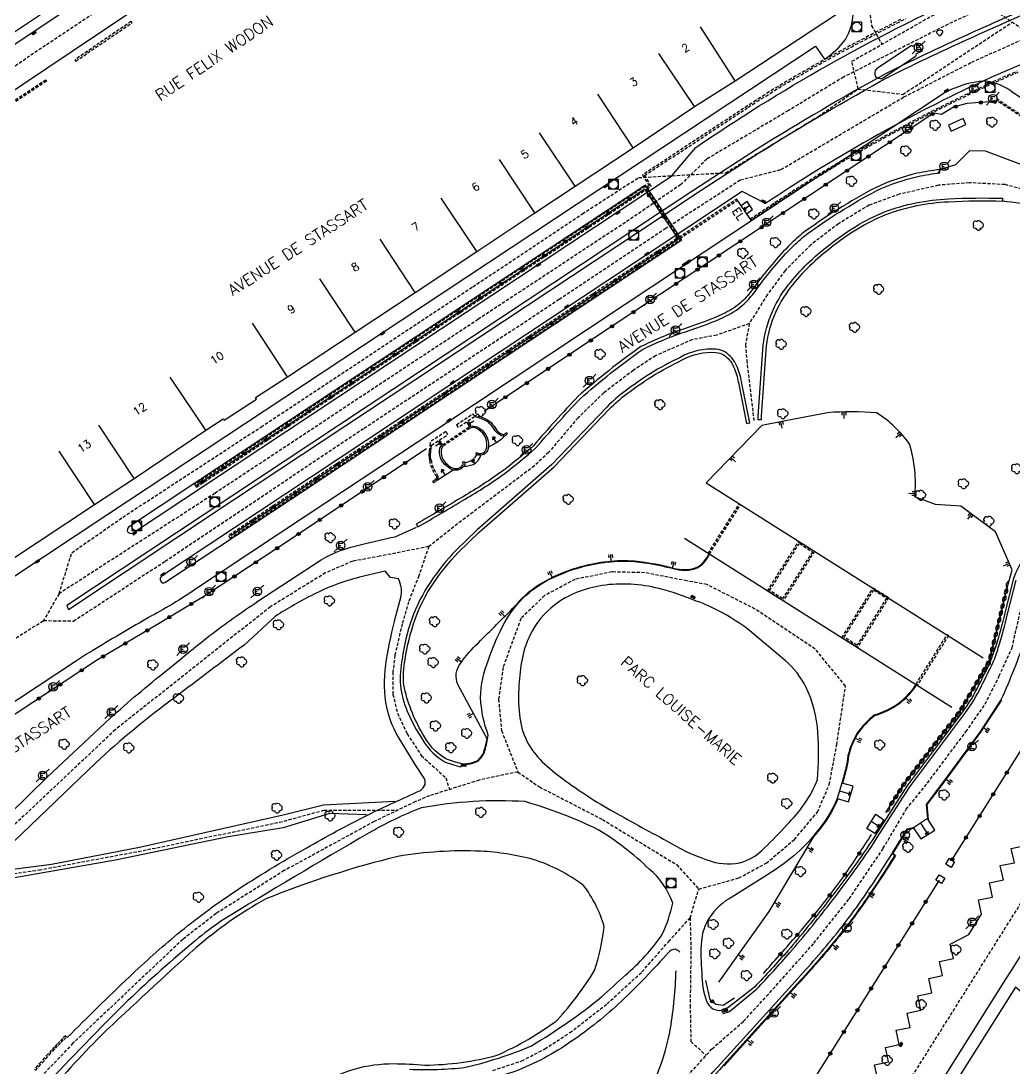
# Model space of a CAD drawing. Header units: millimetres. Extents: x 183999 to 185000, y 128000 to 129001.
# Drawn here: x 184541.3 to 184696.3, y 128517.2 to 128680.7 of the extents above; entities that cross this region are included whole.
import ezdxf
from ezdxf.enums import TextEntityAlignment as Align

# ---------------------------------------------------------------- set-up
doc = ezdxf.new("R2010")
doc.units = ezdxf.units.MM
doc.linetypes.add('DASHED', pattern=[0.75, 0.5, -0.25])
doc.layers.get('0').update_dxf_attribs({"linetype": 'CONTINUOUS'})
for name, color, linetype in [('W0001', 6, 'DASHED'), ('W0008', 7, 'CONTINUOUS'), ('W0100', 7, 'CONTINUOUS'), ('W0112', 1, 'DASHED'), ('W0120', 7, 'CONTINUOUS'), ('W0211', 2, 'CONTINUOUS'), ('W0300', 7, 'CONTINUOUS'), ('W0310', 3, 'CONTINUOUS'), ('W0322', 7, 'CONTINUOUS'), ('W0334', 7, 'CONTINUOUS'), ('W0400', 7, 'CONTINUOUS'), ('W0420', 7, 'CONTINUOUS'), ('W0471', 7, 'CONTINUOUS'), ('W0515', 5, 'CONTINUOUS'), ('W0984', 7, 'CONTINUOUS'), ('W0989', 7, 'CONTINUOUS'), ('W0991', 7, 'CONTINUOUS'), ('W1102', 7, 'CONTINUOUS')]:
    doc.layers.add(name, color=color, linetype=linetype)
doc.styles.get("Standard").update_dxf_attribs({"font": 'romans.shx', "width": 0.85})

# ---------------------------------------------------------------- blocks, each defined once
blk = doc.blocks.new('T471')
for p, q in [((-0.333334, 0.333334), (-0.333334, -0.333334)), ((-0.333334, 0.333334), (0.333334, 0.333334)), ((-0.333334, 0), (0, 0)), ((0.500001, 0.500001), (1.000002, 1.000002)), ((-0.500001, -0.500001), (-1.000002, -1.000002)), ((-0.333334, -0.333334), (0.333334, -0.333334))]:
    blk.add_line(p, q)
blk.add_ellipse((0, 0), major_axis=(0.471405, 0.471405), ratio=1, start_param=5.4977871438, end_param=11.780972451)
blk = doc.blocks.new('T420')
for p, q in [((0.75, 0.75), (-0.75, 0.75)), ((-0.75, 0.75), (-0.75, -0.75)), ((0.75, 0.75), (0.75, -0.75)), ((0.75, -0.75), (-0.75, -0.75))]:
    blk.add_line(p, q)
blk.add_ellipse((0, 0), major_axis=(-0.53, 0.53), ratio=1, start_param=3.926991, end_param=10.210176)
blk = doc.blocks.new('T400')
for p, q in [((-0.15, 0.3), (0.15, 0.3)), ((-0.15, -0.25), (-0.15, 0.3)), ((-0.15, 0.15), (0.15, 0.15)), ((-0.15, 0), (0.15, 0)), ((0.15, 0.3), (0.15, -0.25)), ((-0.15, -0.15), (0.15, -0.15)), ((-0.15, -0.25), (-0.15, -0.3)), ((-0.15, -0.3), (0.15, -0.3)), ((0.15, -0.3), (0.15, -0.25))]:
    blk.add_line(p, q)
blk = doc.blocks.new('T300')
for p, q in [((-0.8, 0.51), (-0.86, 0.34)), ((-0.86, 0.34), (-0.86, 0.17)), ((-0.86, 0.17), (-0.74, 0.06)), ((-0.69, 0.63), (-0.8, 0.51)), ((-0.8, -0.06), (-0.74, 0.06)), ((-0.74, 0.06), (-0.69, 0.11)), ((-0.57, 0.69), (-0.69, 0.63)), ((-0.46, 0.69), (-0.57, 0.69)), ((-0.29, 0.63), (-0.46, 0.69)), ((-0.29, 0.63), (-0.17, 0.74)), ((-0.23, 0.57), (-0.29, 0.63)), ((-0.17, 0.74), (-0.06, 0.8)), ((-0.06, 0.8), (0.06, 0.8)), ((0.06, 0.8), (0.23, 0.74)), ((0.23, 0.74), (0.34, 0.63)), ((0.34, 0.63), (0.4, 0.51)), ((0.46, 0.46), (0.34, 0.46)), ((0.4, 0.51), (0.4, 0.46)), ((0.57, 0.4), (0.46, 0.46)), ((0.57, 0.4), (0.69, 0.29)), ((0.69, 0.29), (0.74, 0.17)), ((0.74, 0.06), (0.69, -0.17)), ((0.74, 0.17), (0.74, 0.06)), ((-0.8, -0.17), (-0.8, -0.06)), ((-0.8, -0.23), (-0.8, -0.17)), ((-0.74, -0.34), (-0.8, -0.23)), ((-0.69, -0.4), (-0.74, -0.34)), ((-0.51, -0.46), (-0.69, -0.4)), ((-0.4, -0.46), (-0.51, -0.46)), ((-0.4, -0.46), (-0.34, -0.46)), ((-0.34, -0.46), (-0.34, -0.4)), ((-0.34, -0.51), (-0.34, -0.46)), ((-0.29, -0.63), (-0.34, -0.51)), ((-0.17, -0.74), (-0.29, -0.63)), ((-0.06, -0.8), (-0.17, -0.74)), ((0.06, -0.8), (-0.06, -0.8)), ((0.17, -0.74), (0.06, -0.8)), ((0.23, -0.69), (0.17, -0.74)), ((0.29, -0.46), (0.23, -0.46)), ((0.29, -0.63), (0.23, -0.69)), ((0.46, -0.4), (0.29, -0.46)), ((0.34, -0.51), (0.29, -0.63)), ((0.34, -0.51), (0.34, -0.46)), ((0.57, -0.34), (0.46, -0.4)), ((0.63, -0.29), (0.57, -0.34)), ((0.69, -0.17), (0.63, -0.29))]:
    blk.add_line(p, q)
blk = doc.blocks.new('t322o')
at = {"color": 0, "linetype": 'Continuous'}
for radius in [0.25, 0.15]:
    blk.add_circle((0, 0), radius, dxfattribs=at)
blk = doc.blocks.new('t112o')
at = {"color": 0, "linetype": 'Continuous'}
for p, q in [((-0.5, 0.5), (0.5, 0.5)), ((-0.5, -0.5), (-0.5, 0.5)), ((0.5, 0.5), (0.5, -0.5)), ((0.5, -0.5), (-0.5, -0.5))]:
    blk.add_line(p, q, dxfattribs=at)
blk = doc.blocks.new('t310o')
at = {"color": 0, "linetype": 'Continuous'}
for centre, start, end in [((-0.5, 0.38), 216.8699, 323.1304), ((0.5, -0.37), 36.8699, 143.1303)]:
    blk.add_arc(centre, 0.625, start, end, dxfattribs=at)
blk = doc.blocks.new('t211o')
at = {"color": 0, "linetype": 'Continuous'}
for p, q in [((-0.29, 0.5), (-0.29, 0)), ((0, 1), (0, 0)), ((0.29, 0.5), (0.29, 0))]:
    blk.add_line(p, q, dxfattribs=at)

msp = doc.modelspace()

# ---------------------------------------------------------------- linework, layer by layer
at = {"layer": 'W0001'}
for points in [[(184741.38, 128652.42), (184710.66, 128670.56), (184686.1, 128687.22), (184657.2, 128705.44), (184626.3, 128725.66), (184608.3, 128735.88), (184586.52, 128749.65), (184579.07, 128755.43), (184569.84, 128765.09), (184561.62, 128783.19)], [(184618.14, 128730.29), (184614.62, 128724.09), (184612.11, 128721.5), (184584.42, 128703.03), (184545.18, 128676.88), (184500.23, 128646.4), (184469.8, 128626.26), (184461.82, 128621.32), (184450.13, 128614.1)], [(184671.99, 128670.07), (184671.04, 128674.4), (184683.59, 128681.54), (184696.53, 128689.83), (184703.96, 128694.27), (184713.04, 128697.26), (184721.63, 128702.38), (184736.59, 128705.27), (184749.53, 128707.01), (184764.5, 128708.65), (184774.34, 128709.42), (184774.36, 128709.42)], [(184774.58, 128703.07), (184770.83, 128702.79), (184758.17, 128701.41), (184745.86, 128699.49), (184733.55, 128696.95), (184721.85, 128693.72), (184709.34, 128689.59), (184696.95, 128685.12), (184686.71, 128680.52), (184669.72, 128671.92), (184661.12, 128666.7), (184648.39, 128659.14), (184644.33, 128655.15), (184635.67, 128649.24), (184612.69, 128634.11), (184571.63, 128606.96), (184547.28, 128591.28), (184544.87, 128587.09)], [(184668.87, 128698.08), (184671.73, 128689.86), (184673.52, 128684.58), (184674.09, 128679.96), (184675.73, 128677.06)], [(184443.28, 128519.17), (184473.26, 128538.55), (184478.22, 128538.42), (184513.5, 128560.55), (184513.23, 128567.29), (184544.87, 128587.09), (184549.55, 128587.02), (184563.85, 128596.37), (184594.88, 128617.13), (184625.35, 128637.27), (184641.86, 128648.27), (184653.62, 128655.9), (184659.95, 128657.49), (184679.14, 128668.83), (184689.73, 128674.26), (184699.84, 128678.8), (184710.92, 128682.85), (184720.34, 128686.08), (184729.56, 128688.9), (184744.42, 128692), (184754.73, 128693.44), (184764.85, 128692.48), (184774.92, 128693.52)], [(184547.28, 128591.28), (184549.27, 128597.68), (184557.25, 128603.24), (184578.85, 128617.34), (184611.87, 128639.2), (184628.99, 128650.61), (184637.73, 128656.25), (184651.35, 128657), (184665.79, 128665.8), (184671.99, 128670.07), (184679, 128669.24), (184696.03, 128680.49)], [(184701.93, 128653.34), (184694.93, 128655.14), (184689.33, 128655.44), (184684.52, 128655.04), (184678.42, 128653.64), (184673.72, 128651.94), (184668.92, 128649.04), (184664.61, 128645.74), (184660.61, 128641.74), (184657.81, 128637.94), (184655.01, 128633.44), (184654.41, 128630.14), (184654.61, 128627.74), (184655.74, 128618.19)], [(184655.01, 128633.44), (184649.9, 128631.64), (184646.1, 128630.94), (184640.4, 128628.44), (184636.9, 128626.14), (184632.29, 128622.64), (184628.29, 128618.74), (184623.69, 128613.34), (184621.49, 128611.24), (184610.08, 128602.64), (184604.98, 128598.64), (184597.37, 128597.14), (184593.07, 128596.34), (184588.87, 128594.54), (184580.27, 128589.24), (184556.05, 128570.04), (184540.24, 128555.14)], [(184604.98, 128598.64), (184603.44, 128594.09), (184601.84, 128590.03), (184600.83, 128586.56), (184599.7, 128581.67), (184599.4, 128579.07), (184599.4, 128575.55), (184600.09, 128572.64), (184601.62, 128569.43), (184603.84, 128565.99), (184607.66, 128562.54), (184608.23, 128560.72)], [(184618.89, 128563.45), (184622.25, 128561.13), (184632.08, 128556.04), (184643.66, 128548.99), (184647.13, 128545.17), (184653.38, 128546.91), (184657.66, 128549.22), (184662.06, 128552.92), (184665.65, 128557.2), (184667.5, 128561.48), (184668.66, 128567.73), (184670.04, 128576.87), (184665.3, 128582.65), (184655.93, 128588.89), (184648.4, 128592.71), (184645.28, 128593.29), (184638.68, 128594.56), (184633.59, 128594.68), (184627.8, 128593.52), (184623.06, 128590.98), (184619.35, 128587.39), (184616.58, 128579.76), (184615.88, 128574.78), (184616.34, 128569.92), (184618.89, 128563.45), (184612.87, 128562.18), (184605.12, 128559.75), (184602.92, 128558.82), (184596.44, 128555.7), (184582.43, 128548.06), (184571.79, 128541.35), (184566.58, 128537.31), (184549.45, 128521.11), (184543.55, 128514.87)], [(184639.8, 128509.84), (184649.2, 128520.24), (184654.11, 128524.54), (184657.71, 128528.44), (184665.11, 128536.74), (184670.62, 128543.64), (184675.92, 128551.54), (184679.52, 128557.64), (184682.82, 128561.74), (184688.83, 128569.74), (184691.83, 128574.04), (184694.03, 128578.44), (184696.03, 128582.84), (184698.03, 128591.74)], [(184529.94, 128546.04), (184535, 128546.82), (184544.17, 128548.16), (184561.1, 128551.33), (184581.67, 128555.6), (184588.63, 128557.49), (184600.16, 128557.49)], [(184615, 128516.86), (184619.51, 128518.36), (184623.1, 128520.22), (184627.03, 128522.76), (184632.82, 128527.27), (184638.26, 128532.24), (184642.43, 128536.99), (184645.78, 128540.69), (184647.13, 128545.17)], [(184645.78, 128540.69), (184645.9, 128535.48), (184645.78, 128527.04), (184645.9, 128521.37), (184648.28, 128519.22)]]:
    msp.add_lwpolyline(points, dxfattribs=at)
at = {"layer": 'W0001', "flags": 128}
msp.add_lwpolyline([(184596.25, 128381.98), (184607.93, 128400.55), (184630.2, 128436.08), (184642.77, 128456), (184692.13, 128534.58), (184701.67, 128549.74), (184724.89, 128586.7), (184748.45, 128623.81)], dxfattribs=at)
at = {"layer": 'W0008', "flags": 128}
for points in [[(184505.22, 128653.6), (184586.33, 128707.85), (184607.74, 128722.13), (184609.47, 128723.57, 0.2543), (184610.1, 128725.51, 0.1456), (184608.96, 128727.24), (184578.12, 128747.42, -0.0233)], [(184525.03, 128583.91), (184554.88, 128603.72), (184600.76, 128634.06), (184665.34, 128676.78), (184666.77, 128674.74, 0.0856), (184670.01, 128677.8, 0.1477), (184671.21, 128682.36, 0.1364), (184670.1, 128686.42, 0.0571), (184668.2, 128688.6), (184637.96, 128708.33), (184619.74, 128720.19, 0.0915), (184618.76, 128720.69, 0.0842), (184618.11, 128720.69, 0.0555), (184616.02, 128720.02, -0.0195), (184614.15, 128719.44), (184549.48, 128676.01), (184525.56, 128660)], [(184774.67, 128700.44, 0.014667), (184758.96, 128698.62, 0.0217), (184734.23, 128694.23, 0.0142), (184722.45, 128691.16, 0.0205), (184703.32, 128684.73, 0.0169), (184676.5, 128672.57, 0.0143), (184656.3, 128660.73), (184646.35, 128654.28), (184641.15, 128650.83), (184574.25, 128606.5), (184548.48, 128589.42), (184548.77, 128588.83), (184574.53, 128605.92), (184641.43, 128650.24), (184646.64, 128653.69), (184656.59, 128660.14, -0.0143), (184676.79, 128671.98, -0.0169), (184703.61, 128684.14, -0.0205), (184722.74, 128690.57, -0.0142), (184734.52, 128693.64, -0.0217), (184759.25, 128698.03, -0.014418), (184774.69, 128699.83)], [(184698.16, 128674.22, 0.022), (184680.93, 128666.09, 0.0209), (184662.63, 128655.51, 0.003), (184657.54, 128652.21), (184653.91, 128654.09), (184578.35, 128604.02), (184563.26, 128594, 0.3788), (184563.16, 128593.23, 0.3775), (184563.82, 128593.02), (184583.39, 128606), (184616.78, 128628.15), (184644.51, 128646.55), (184638.81, 128655.04), (184593.84, 128625.34), (184568.31, 128608.41), (184558.14, 128601.68, 0.333), (184557.99, 128600.94, 0.2493), (184558.77, 128600.73), (184642.88, 128656.44), (184646.65, 128660.96, -0.0052), (184655.26, 128666.6, -0.0227), (184676.79, 128678.9, -0.0192), (184694.11, 128687.04, -0.0224), (184713.84, 128694.28, -0.0206)], [(184736.15, 128643.29), (184696.2, 128669.5, 0.1191), (184692.02, 128671.31, 0.1013), (184687.53, 128670.35, 0.0654), (184685.61, 128669.53), (184635.63, 128636.41), (184606.24, 128616.91), (184585.72, 128603.32), (184568.76, 128592.08, -0.0133), (184564.42, 128589.34, -0.0084), (184560.81, 128587.31, 0.0041), (184552.55, 128582.42, 0.0095), (184550.01, 128580.83), (184516.83, 128558.91)], [(184684.7, 128657.5), (184687.26, 128658.3), (184689.42, 128660.46), (184691.83, 128660.4), (184697.51, 128658.31), (184703.43, 128654.69, 0.1022), (184706.69, 128653.77, 0.1078), (184710.04, 128653.75, 0.092355), (184712.44, 128655.27)], [(184715.92, 128634.37, 0.069451), (184712.87, 128643.01, 0.0732), (184709.6, 128647.09, 0.074), (184705.32, 128650.07, 0.0645), (184700.1, 128651.75, 0.020792), (184694.54, 128652.55)], [(184751.72, 128621.36), (184727.81, 128583.31), (184695.88, 128532.45), (184694.99, 128531.11), (184646.75, 128454.29), (184634.17, 128434.3), (184622.83, 128416.25, 0.1939), (184622.68, 128415.15, 0.1985), (184623.34, 128414.14), (184624.98, 128413.12), (184631.57, 128410.65), (184670.54, 128420.43), (184703.7, 128428.73, 0.1138), (184704.68, 128429.17, 0.1445), (184705.22, 128430.07, 0.1323), (184705.26, 128431.13), (184700.67, 128449.5, 0.1301), (184700.17, 128450.42, 0.1475), (184699.21, 128450.96, 0.0797), (184698.18, 128450.96), (184698.19, 128450.76)], [(184726.03, 128612.84), (184723.13, 128614.4, 0.1544), (184721.24, 128614.83, 0.1193), (184719.53, 128613.95, -0.0157), (184715.24, 128608.42, -0.0325), (184712.34, 128605.35), (184704.57, 128598.26, 0.0576), (184701.76, 128595.22, 0.0739), (184699.44, 128589.72, -0.0181), (184698.15, 128584.47, -0.02666), (184694.29, 128574.73), (184690.99, 128569.69), (184685.19, 128561.76), (184682.6, 128558.39), (184682.83, 128556.17)], [(184505.84, 128549.06), (184515.23, 128547.31), (184520.45, 128546.4, 0.1211), (184526.65, 128547.16, 0.1054), (184532.22, 128550.07), (184536.49, 128553.92), (184545.44, 128562.62), (184555.24, 128571.83, -0.0171), (184564.04, 128579.27, -0.007), (184570.73, 128584.69, -0.018386), (184578.32, 128590.1), (184588.18, 128596.57, -0.0844), (184594.48, 128598.96, -0.0055), (184599.75, 128600.18), (184603.05, 128601.68)], [(184610.12, 128564.62, 0.112715), (184612.58, 128565.12, 0.177), (184613.74, 128566.78, 0.0393), (184614.27, 128569.2, -0.0721), (184613.05, 128575.05, -0.0849), (184614.29, 128580.94, -0.0383), (184616.48, 128586.14, -0.0762), (184619.68, 128590.57, -0.0751), (184623.85, 128593.53, -0.0519), (184628.75, 128595.42, -0.0874), (184637.08, 128596.32, -0.0402), (184643.56, 128595.09, 0.0562), (184645.5, 128594.97, 0.1516), (184647.6, 128595.78, 0.0903), (184648.79, 128597.44)], [(184548.57, 128521.99, -0.0073), (184558.26, 128531.48, -0.0166), (184565.78, 128538.17, -0.0249), (184574.65, 128544.76, -0.018), (184585.86, 128551.57, -0.0146), (184595.53, 128556.78, -0.0098), (184603.7, 128560.56, 0.1396), (184604.41, 128561.51, 0.2013), (184604.25, 128562.49), (184602.87, 128564.62), (184600.27, 128568.89, -0.0962), (184598.29, 128574.3, -0.077), (184598.4, 128581, -0.0225), (184599.84, 128587.81), (184600.63, 128590.67, 0.0623), (184600.71, 128592.12, 0.0676), (184600.26, 128593.62), (184599.02, 128593.81), (184598.17, 128594.81), (184594.18, 128593.84, 0.0555), (184587, 128591.17, 0.0214), (184581, 128587.75), (184576.15, 128583.27, 0.0006), (184565.37, 128575.08, 0.0283), (184553, 128564.88), (184537.67, 128550.2, 0.0814)], [(184660.86, 128555.21, 0.105031), (184665.67, 128562.26, 0.0326), (184665.72, 128569.61, 0.0975), (184663.9, 128576.66, 0.1001), (184660.61, 128580.84), (184654.76, 128585.74, 0.0785), (184646.73, 128590.14, 0.0364), (184640.91, 128592.1, 0.0448), (184636.51, 128592.76, 0.0528), (184632.05, 128592.56, 0.0567), (184628.13, 128591.5, 0.0701), (184624.61, 128589.51, 0.1122), (184620.8, 128584.87, 0.0655), (184619.55, 128581.08, 0.0351), (184619.07, 128577.02, 0.0417), (184619.13, 128572.45, 0.0894), (184620.29, 128568.26, 0.0806), (184622.71, 128565.05, 0.035), (184625.91, 128562.38, 0.0299), (184633.79, 128557.27, 0.0051), (184642.77, 128552.36, 0.061), (184649.08, 128549.51, 0.1428), (184654.08, 128549.43, 0.1053), (184657.41, 128551.59, 0.0181), (184660.86, 128555.21)], [(184681.05, 128577.16, -0.0693), (184678.41, 128574.19, -0.0754), (184674.51, 128572.32, 0.0703), (184671.81, 128569.48, 0.067), (184670.41, 128566.01, -0.0182), (184670.09, 128564.09, -0.009899), (184669.47, 128561.73)], [(184602, 128517.04, 0.0399), (184610.71, 128517.35, 0.045), (184621.02, 128520.72, 0.0364), (184631.97, 128528.33, 0.0063), (184635.68, 128531.76, 0.0648), (184641.44, 128538.08, 0.0544), (184643.06, 128542.99, 0.1374), (184639.4, 128548.29, 0.0533), (184631.43, 128554.44, 0.0419), (184620.03, 128558.82, 0.0622), (184603.83, 128557.84, 0.041), (184595.68, 128553.94, 0.0062), (184572.55, 128540.18, 0.0138), (184568.58, 128537.16, 0.0156), (184558.03, 128527.77, 0.009), (184544.87, 128514.24, 0.0828)], [(184668.73, 128559.29, -0.077486), (184665.42, 128553.96, -0.0551), (184661.94, 128550.35, -0.0355), (184657.84, 128547.41), (184651.86, 128543.67, 0.1343), (184648.39, 128540.03, 0.088), (184647.53, 128537.08, 0.0435), (184647.63, 128532.1, 0.0963), (184648.36, 128527.66, 0.1542), (184649.3, 128526.48, 0.122534), (184650.71, 128526.25)], [(184595.27, 128556.77), (184589.56, 128556.99), (184582.24, 128554.72), (184573.69, 128553.32), (184556.12, 128549.71), (184534.94, 128546, 0.1487), (184532.5, 128544.54, 0.1005), (184529.37, 128539.82, 0.079758), (184527.23, 128529.38, 0.0325), (184527.08, 128521.12, 0.039396), (184528.1, 128514.75, 0.154526), (184533.59, 128512.04)], [(184644.15, 128535.31, 0.1333), (184643.49, 128535.79, 0.2006), (184642.39, 128535.27, -0.0206), (184635.08, 128527.66, -0.0381), (184627.25, 128521.41, -0.0627), (184618.41, 128516.69, -0.0361), (184610.61, 128514.69)], [(184609.03, 128509.67), (184620.68, 128503.38), (184625.53, 128500.86), (184627.93, 128500.32), (184631.11, 128502.31), (184636.3, 128508.91, 0.0708), (184640.78, 128516.66, 0.0511), (184642.72, 128523.45, 0.0306), (184643.59, 128532.4)]]:
    msp.add_lwpolyline(points, format="xyb", dxfattribs=at)
for points in [[(184684.37, 128679.13, 0.1279), (184684.25, 128679, 0.2666), (184684.3, 128678.77), (184684.58, 128678.47, 0.2048), (184684.75, 128678.41, 0.2403), (184684.95, 128678.51), (184685.12, 128678.77, 0.0997), (184685.21, 128678.96, 0.2238), (184685.17, 128679.16, 0.1599), (184684.96, 128679.23, -0.0088), (184684.8, 128679.26)], [(184680.96, 128675.2, 0.1589), (184681.09, 128675.41, 0.0993), (184681.05, 128675.56), (184682.05, 128676.02), (184681.14, 128677.29), (184680.57, 128676.72, 0.1212), (184680.44, 128676.83, 0.2183), (184680.26, 128676.8), (184674.87, 128673.2, 0.3502), (184674.72, 128672.03, 0.2231), (184675.73, 128671.7)]]:
    msp.add_lwpolyline(points, format="xyb", close=True, dxfattribs=at)
for points in [[(184536.42, 128547.81), (184546.11, 128549.06), (184559.83, 128551.71), (184582.27, 128556.76), (184588.56, 128558.31), (184599.71, 128558.91)], [(184680.66, 128554.74), (184679.58, 128554.51), (184677.31, 128550.83)], [(184675.06, 128515.52), (184674.57, 128517.75), (184676.75, 128518.21), (184676.26, 128520.44), (184678.43, 128520.9), (184677.94, 128523.13), (184680.12, 128523.59), (184679.63, 128525.82), (184681.81, 128526.28), (184681.32, 128528.51), (184683.49, 128528.97), (184683.01, 128531.2), (184685.18, 128531.66), (184684.69, 128533.89), (184686.87, 128534.35), (184686.38, 128536.58), (184689.27, 128538.06), (184691.27, 128541.26), (184690.78, 128543.49), (184692.97, 128543.93), (184692.48, 128546.16), (184694.68, 128546.61), (184694.19, 128548.84), (184696.38, 128549.29), (184695.9, 128551.52), (184698.09, 128551.97)]]:
    msp.add_lwpolyline(points, dxfattribs=at)
at = {"layer": 'W0100', "flags": 128}
for points in [[(184539.08, 128678.17), (184551.43, 128686.42)], [(184535.19, 128593.56), (184552.81, 128605.19), (184558.99, 128609.28), (184570.21, 128616.81), (184572.88, 128618.6), (184573.05, 128618.35), (184578.1, 128621.66), (184577.93, 128621.91), (184582.96, 128625.15), (184593.48, 128632.11), (184602.89, 128638.3), (184612.47, 128644.7), (184621.56, 128650.73), (184627.83, 128654.92), (184636.91, 128660.91), (184646.48, 128667.32), (184652.79, 128671.37), (184668.6, 128681.75)], [(184655.13, 128649.78), (184653.04, 128652.91)], [(184654.58, 128650.61), (184655.53, 128651.24), (184654.7, 128652.5), (184653.74, 128651.86)], [(184752.82, 128620.52), (184744.76, 128607.63), (184739.26, 128598.67), (184758.68, 128582.14), (184746.61, 128567.99), (184732.69, 128552), (184709.82, 128525.47), (184704.24, 128530.28), (184701.15, 128526.02), (184696.54, 128529.87), (184665.41, 128480.44), (184662.02, 128474.99), (184658.67, 128469.92), (184655.11, 128464.25), (184648.21, 128453.47), (184652.42, 128450.78)], [(184611.35, 128617.36), (184610.93, 128618.08)], [(184607.11, 128614.53), (184606.66, 128615.27)]]:
    msp.add_lwpolyline(points, dxfattribs=at)
for points in [[(184686.5, 128663.51), (184688.81, 128664.55), (184688.4, 128665.46), (184686.09, 128664.43)], [(184674.63, 128553.85), (184673.36, 128554.64), (184674.74, 128556.86), (184676, 128555.99)], [(184682.83, 128556.18), (184680.66, 128554.74), (184680.82, 128554.5), (184681.79, 128553.04), (184683.95, 128554.36)]]:
    msp.add_lwpolyline(points, close=True, dxfattribs=at)
at = {"layer": 'W0100'}
for points in [[(184655.11, 128651.87), (184654.16, 128651.23), (184654.55, 128651.16), (184654.24, 128651.63), (184654.16, 128651.23)], [(184612, 128618.23), (184611.14, 128617.72), (184611.53, 128617.62), (184611.24, 128618.11), (184611.14, 128617.72)], [(184615.55, 128614.9), (184615.01, 128615.75), (184614.93, 128615.36), (184615.4, 128615.66), (184615.01, 128615.75)], [(184606.03, 128614.38), (184606.89, 128614.9), (184606.5, 128614.99), (184606.79, 128614.51), (184606.89, 128614.9)], [(184612.19, 128611.59), (184611.8, 128612.19), (184611.71, 128611.8), (184612.19, 128612.11), (184611.8, 128612.19)], [(184606.29, 128609.05), (184606.32, 128609.01), (184608.77, 128610.63)], [(184607.54, 128609.82), (184606.99, 128610.65), (184606.91, 128610.26), (184607.38, 128610.57), (184606.99, 128610.65)], [(184669.1, 128560.51), (184670.86, 128560), (184670.67, 128560.35), (184670.51, 128559.81), (184670.86, 128560)], [(184674.05, 128555.75), (184675.32, 128554.92), (184675.24, 128555.31), (184674.92, 128554.84), (184675.32, 128554.92)], [(184681.75, 128555.46), (184682.87, 128553.7), (184682.96, 128554.09), (184682.48, 128553.79), (184682.87, 128553.7)]]:
    msp.add_lwpolyline(points, dxfattribs=at)
at = {"layer": 'W0100', "flags": 128}
for points in [[(184614.3, 128614.22, 0.026839), (184615.55, 128614.9, 0.0287), (184616.77, 128615.82), (184616.71, 128615.89)], [(184613.12, 128612.92, -0.126377), (184612.11, 128611.53, -0.125777), (184610.44, 128611.15)], [(184610.57, 128611.78, 0.121856), (184611.92, 128612.27, 0.079392), (184612.49, 128613)]]:
    msp.add_lwpolyline(points, format="xyb", dxfattribs=at)
at = {"layer": 'W0100'}
msp.add_lwpolyline([(184671.23, 128561.22), (184669.47, 128561.73), (184668.73, 128559.29), (184670.49, 128558.78)], close=True, dxfattribs=at)
at = {"layer": 'W0112'}
for p, q in [((184648.57, 128597.57), (184653.45, 128605.3)), ((184648.78, 128597.44), (184653.66, 128605.17))]:
    msp.add_line(p, q, dxfattribs=at)
for points in [[(184549.89, 128674.43), (184558.67, 128680.41), (184558.53, 128680.61), (184549.75, 128674.63)], [(184712.24, 128655.41), (184712.54, 128655.85), (184693.66, 128668.23), (184693.37, 128667.8), (184693.16, 128667.94), (184693.59, 128668.58), (184712.9, 128655.92), (184712.44, 128655.27)], [(184638.82, 128654.33), (184643.81, 128646.82), (184643.64, 128646.7), (184573.71, 128600.35), (184573.94, 128599.95), (184620.31, 128630.66), (184644.27, 128646.58), (184638.76, 128654.87), (184594.86, 128625.83), (184568.45, 128608.31), (184568.72, 128607.94)], [(184617.25, 128616.29), (184617.19, 128616.2), (184617.13, 128616.12), (184617.06, 128616.05), (184616.99, 128615.99), (184616.91, 128615.94), (184616.76, 128615.89), (184616.59, 128615.89), (184616.41, 128615.93), (184616.23, 128615.99), (184616.06, 128616.08), (184615.9, 128616.18), (184615.75, 128616.3), (184615.62, 128616.43), (184615.49, 128616.56), (184615.37, 128616.69), (184615.18, 128616.99), (184614.98, 128617.28), (184614.77, 128617.56), (184614.54, 128617.81), (184614.29, 128618.04), (184613.92, 128618.28), (184613.51, 128618.48), (184613.07, 128618.64), (184612.61, 128618.77), (184612.14, 128618.89), (184609.63, 128617.22), (184609.32, 128617.67), (184611.83, 128619.34), (184611.93, 128619.2), (184612.67, 128619.01), (184613.14, 128618.88), (184613.61, 128618.71), (184614.04, 128618.5), (184614.45, 128618.23), (184614.72, 128617.99), (184614.96, 128617.71), (184615.18, 128617.43), (184615.39, 128617.13), (184615.57, 128616.84), (184615.68, 128616.73), (184615.79, 128616.6), (184615.92, 128616.49), (184616.04, 128616.38), (184616.18, 128616.29), (184616.33, 128616.22), (184616.47, 128616.17), (184616.61, 128616.14), (184616.72, 128616.14), (184616.81, 128616.17), (184616.84, 128616.19), (184616.88, 128616.23), (184616.94, 128616.28), (184616.99, 128616.35), (184617.05, 128616.43)], [(184610.49, 128611.92), (184610.53, 128611.85), (184610.57, 128611.78), (184610.6, 128611.71), (184610.62, 128611.64), (184610.63, 128611.57), (184610.63, 128611.49), (184610.6, 128611.41), (184610.57, 128611.33), (184610.52, 128611.26), (184610.47, 128611.18), (184610.27, 128610.96), (184610.03, 128610.79), (184609.78, 128610.66), (184609.51, 128610.59), (184609.23, 128610.56), (184608.91, 128610.59), (184608.59, 128610.69), (184608.29, 128610.84), (184608, 128611.02), (184607.73, 128611.24), (184607.44, 128611.52), (184607.18, 128611.82), (184606.97, 128612.15), (184606.81, 128612.51), (184606.7, 128612.91), (184606.65, 128613.28), (184606.66, 128613.65), (184606.73, 128613.99), (184606.87, 128614.29), (184607.1, 128614.52), (184611.34, 128617.35), (184611.55, 128617.45), (184611.79, 128617.48), (184612.03, 128617.46), (184612.28, 128617.4), (184612.53, 128617.31), (184612.94, 128617.09), (184613.3, 128616.82), (184613.6, 128616.5), (184613.85, 128616.14), (184614.05, 128615.75), (184614.17, 128615.44), (184614.26, 128615.12), (184614.31, 128614.8), (184614.32, 128614.46), (184614.29, 128614.13), (184614.25, 128613.95), (184614.2, 128613.77), (184614.14, 128613.6), (184614.05, 128613.44), (184613.95, 128613.31), (184613.77, 128613.16), (184613.57, 128613.04), (184613.35, 128612.96), (184613.11, 128612.92), (184612.87, 128612.9), (184612.8, 128612.9), (184612.74, 128612.9), (184612.68, 128612.91), (184612.62, 128612.93), (184612.56, 128612.95), (184612.5, 128612.99), (184612.45, 128613.04), (184612.4, 128613.09), (184612.36, 128613.15), (184612.32, 128613.21), (184612.52, 128613.35), (184612.56, 128613.3), (184612.6, 128613.25), (184612.63, 128613.21), (184612.66, 128613.19), (184612.68, 128613.17), (184612.7, 128613.17), (184612.73, 128613.16), (184612.77, 128613.15), (184612.81, 128613.15), (184612.86, 128613.15), (184613.08, 128613.16), (184613.28, 128613.2), (184613.47, 128613.27), (184613.63, 128613.36), (184613.76, 128613.48), (184613.84, 128613.58), (184613.91, 128613.71), (184613.97, 128613.85), (184614.01, 128614), (184614.04, 128614.16), (184614.07, 128614.47), (184614.06, 128614.77), (184614.01, 128615.07), (184613.93, 128615.37), (184613.83, 128615.65), (184613.64, 128616.01), (184613.41, 128616.34), (184613.13, 128616.63), (184612.8, 128616.88), (184612.43, 128617.08), (184612.21, 128617.16), (184611.99, 128617.21), (184611.79, 128617.23), (184611.62, 128617.2), (184611.46, 128617.13), (184607.26, 128614.33), (184607.08, 128614.15), (184606.97, 128613.91), (184606.91, 128613.62), (184606.9, 128613.29), (184606.95, 128612.96), (184607.05, 128612.6), (184607.19, 128612.27), (184607.39, 128611.97), (184607.62, 128611.69), (184607.89, 128611.43), (184608.14, 128611.23), (184608.41, 128611.05), (184608.68, 128610.92), (184608.96, 128610.84), (184609.23, 128610.81), (184609.46, 128610.83), (184609.69, 128610.9), (184609.9, 128611.01), (184610.1, 128611.15), (184610.27, 128611.34), (184610.31, 128611.39), (184610.35, 128611.45), (184610.37, 128611.5), (184610.38, 128611.54), (184610.38, 128611.57), (184610.38, 128611.59), (184610.37, 128611.62), (184610.35, 128611.67), (184610.31, 128611.73), (184610.27, 128611.8)], [(184665.2, 128597.92), (184660.3, 128590.16), (184657.83, 128591.69), (184662.74, 128599.45)], [(184664.86, 128597.84), (184660.22, 128590.51), (184658.18, 128591.77), (184662.82, 128599.11)], [(184676.77, 128590.68), (184671.9, 128582.9), (184669.47, 128584.42), (184674.34, 128592.19)], [(184676.43, 128590.6), (184671.82, 128583.24), (184669.81, 128584.5), (184674.42, 128591.85)], [(184686.1, 128584.78), (184681.25, 128577.03), (184681.04, 128577.16), (184685.89, 128584.91)]]:
    msp.add_lwpolyline(points, close=True, dxfattribs=at)
for points in [[(184678.63, 128680.92), (184677.92, 128680.56), (184677.22, 128680.2), (184676.51, 128679.84), (184675.79, 128679.47), (184675.07, 128679.1), (184674.35, 128678.72), (184673.63, 128678.35), (184672.92, 128677.97), (184672.2, 128677.6), (184671.48, 128677.22), (184670.77, 128676.84), (184670.05, 128676.46), (184669.34, 128676.07), (184668.63, 128675.69), (184667.92, 128675.3), (184667.21, 128674.91), (184666.5, 128674.52), (184665.79, 128674.12), (184665.09, 128673.73), (184664.39, 128673.33), (184663.68, 128672.92), (184662.98, 128672.52), (184662.28, 128672.11), (184661.59, 128671.7), (184660.89, 128671.29), (184660.2, 128670.87), (184659.5, 128670.45), (184658.81, 128670.03), (184658.13, 128669.61), (184657.44, 128669.18), (184656.76, 128668.74), (184656.07, 128668.31), (184655.39, 128667.87), (184654.72, 128667.43), (184638.32, 128656.64), (184639.38, 128655), (184638.89, 128654.67)], [(184639.03, 128654.46), (184639.72, 128654.92), (184638.67, 128656.57), (184654.85, 128667.22), (184655.53, 128667.66), (184656.21, 128668.1), (184656.89, 128668.53), (184657.57, 128668.96), (184658.26, 128669.39), (184658.94, 128669.82), (184659.63, 128670.24), (184660.32, 128670.66), (184661.02, 128671.07), (184661.71, 128671.49), (184662.41, 128671.9), (184663.11, 128672.3), (184663.81, 128672.71), (184664.51, 128673.11), (184665.21, 128673.51), (184665.92, 128673.9), (184666.62, 128674.3), (184667.33, 128674.69), (184668.04, 128675.08), (184668.75, 128675.47), (184669.46, 128675.85), (184670.17, 128676.24), (184670.89, 128676.62), (184671.6, 128677), (184672.32, 128677.38), (184673.03, 128677.75), (184673.75, 128678.13), (184674.47, 128678.5), (184675.18, 128678.87), (184675.9, 128679.24), (184676.62, 128679.61), (184677.33, 128679.97), (184678.04, 128680.33), (184678.74, 128680.69), (184679.45, 128681.05)], [(184537.31, 128666.29), (184545.2, 128671.51), (184545.34, 128671.3), (184537.45, 128666.08)], [(184696.93, 128672.66), (184696.18, 128672.34), (184695.44, 128672.01), (184694.69, 128671.67), (184693.95, 128671.34), (184693.2, 128671), (184692.46, 128670.66), (184691.72, 128670.32), (184690.98, 128669.97), (184690.24, 128669.62), (184689.5, 128669.27), (184688.77, 128668.92), (184688.03, 128668.56), (184687.3, 128668.21), (184686.56, 128667.85), (184685.82, 128667.48), (184685.08, 128667.11), (184684.34, 128666.75), (184683.61, 128666.37), (184682.87, 128666), (184682.13, 128665.62), (184681.4, 128665.25), (184680.67, 128664.87), (184679.93, 128664.48), (184679.2, 128664.1), (184678.47, 128663.71), (184677.75, 128663.32), (184677.02, 128662.93), (184676.29, 128662.54), (184675.57, 128662.14), (184674.85, 128661.74), (184674.13, 128661.34), (184673.41, 128660.93), (184672.69, 128660.52), (184671.98, 128660.11), (184671.26, 128659.7), (184670.58, 128659.3), (184669.9, 128658.9), (184669.22, 128658.49), (184668.55, 128658.09), (184667.87, 128657.68), (184667.2, 128657.27), (184666.53, 128656.85), (184665.86, 128656.44), (184665.19, 128656.02), (184664.52, 128655.6), (184663.85, 128655.18), (184663.18, 128654.76), (184662.52, 128654.33), (184661.85, 128653.9), (184661.19, 128653.47), (184660.53, 128653.04), (184659.87, 128652.61), (184659.21, 128652.18), (184658.55, 128651.74), (184655.27, 128649.58), (184655.13, 128649.78), (184658.41, 128651.95), (184659.07, 128652.39), (184659.73, 128652.82), (184660.39, 128653.25), (184661.06, 128653.68), (184661.72, 128654.11), (184662.38, 128654.54), (184663.05, 128654.97), (184663.72, 128655.39), (184664.38, 128655.81), (184665.05, 128656.23), (184665.72, 128656.65), (184666.4, 128657.07), (184667.07, 128657.48), (184667.74, 128657.89), (184668.42, 128658.3), (184669.1, 128658.71), (184669.77, 128659.11), (184670.45, 128659.51), (184671.14, 128659.91), (184671.85, 128660.33), (184672.57, 128660.74), (184673.29, 128661.15), (184674.01, 128661.55), (184674.73, 128661.96), (184675.45, 128662.36), (184676.17, 128662.75), (184676.9, 128663.15), (184677.63, 128663.54), (184678.36, 128663.93), (184679.09, 128664.32), (184679.82, 128664.71), (184680.55, 128665.09), (184681.28, 128665.47), (184682.02, 128665.85), (184682.76, 128666.22), (184683.49, 128666.6), (184684.23, 128666.97), (184684.97, 128667.34), (184685.71, 128667.71), (184686.45, 128668.07), (184687.19, 128668.43), (184687.92, 128668.79), (184688.66, 128669.14), (184689.4, 128669.5), (184690.14, 128669.85), (184690.87, 128670.2), (184691.62, 128670.54), (184692.36, 128670.89), (184693.1, 128671.23), (184693.84, 128671.57), (184694.59, 128671.9), (184695.34, 128672.24), (184696.08, 128672.56), (184696.83, 128672.89)], [(184644.02, 128646.95), (184653.04, 128652.91)], [(184644.16, 128646.75), (184653.18, 128652.7)], [(184543.61, 128516.83), (184544.13, 128517.45), (184544.66, 128518.06), (184545.2, 128518.67), (184545.74, 128519.27), (184546.29, 128519.87), (184546.72, 128520.32), (184547.15, 128520.77), (184547.58, 128521.22), (184548.02, 128521.66), (184548.46, 128522.11), (184548.28, 128522.28), (184547.84, 128521.84), (184547.41, 128521.39), (184546.97, 128520.94), (184546.54, 128520.49), (184546.11, 128520.04), (184545.56, 128519.44), (184545.01, 128518.84), (184544.48, 128518.23), (184543.94, 128517.61), (184543.42, 128516.99)]]:
    msp.add_lwpolyline(points, dxfattribs=at)
msp.add_lwpolyline([(184605.71, 128608.6), (184605.79, 128608.65), (184605.87, 128608.71), (184605.96, 128608.76), (184606.04, 128608.82), (184606.12, 128608.89), (184606.22, 128608.98), (184606.32, 128609.09), (184606.4, 128609.2), (184606.45, 128609.32), (184606.47, 128609.44), (184606.46, 128609.53), (184606.44, 128609.61), (184606.4, 128609.7), (184606.36, 128609.78), (184606.31, 128609.87, -0.123265), (184605.37, 128612.14), (184605.28, 128612.58), (184605.26, 128613.04), (184605.29, 128613.5), (184605.35, 128613.98), (184605.43, 128614.46), (184607.95, 128616.11), (184607.65, 128616.59), (184605.13, 128614.92), (184605.22, 128614.77), (184605.1, 128614.01), (184605.04, 128613.53), (184605.01, 128613.04), (184605.03, 128612.55), (184605.12, 128612.1, 0.122328), (184606.1, 128609.73), (184606.14, 128609.66), (184606.18, 128609.59), (184606.2, 128609.53), (184606.22, 128609.48), (184606.22, 128609.45), (184606.21, 128609.4), (184606.18, 128609.33), (184606.12, 128609.25), (184606.05, 128609.16), (184605.95, 128609.08), (184605.88, 128609.02), (184605.81, 128608.97), (184605.73, 128608.91), (184605.66, 128608.86), (184605.58, 128608.81)], format="xyb", close=True, dxfattribs=at)
at = {"layer": 'W0120', "flags": 128}
for points in [[(184648.26, 128608.58), (184691.51, 128581.25)], [(184686.62, 128573.51), (184644.9, 128599.88)]]:
    msp.add_lwpolyline(points, dxfattribs=at)
at = {"layer": 'W0211'}
msp.add_lwpolyline([(184695.24, 128592.22), (184696.06, 128595.03), (184693.42, 128600.92), (184688.04, 128604.95), (184684.1, 128605.22), (184680.86, 128606.42, 0.0922), (184680.06, 128614.58, 0.1023), (184674.89, 128619.5, 0.0398), (184667.23, 128619.54), (184660.38, 128618.21), (184656.96, 128617.55), (184648.26, 128608.58)], format="xyb", dxfattribs=at)
at = {"layer": 'W0211', "flags": 128}
for points in [[(184610.13, 128564.72, 0.112296), (184612.53, 128565.21, 0.176177), (184613.64, 128566.81, 0.029789), (184614.08, 128568.63), (184609.54, 128577.1, -0.2812), (184609.95, 128580.4, -0.0534), (184612.73, 128583.62, -0.001972), (184618.44, 128589.32, -0.024293), (184619.61, 128590.64, -0.075098), (184623.81, 128593.62, -0.05189), (184628.72, 128595.52, -0.087391), (184637.09, 128596.41, -0.040171), (184643.58, 128595.19, 0.05604), (184645.49, 128595.07, 0.151199), (184647.54, 128595.86, 0.090069), (184648.7, 128597.49, 0.090069)], [(184681.13, 128577.11, -0.069393), (184678.47, 128574.11, -0.075164), (184674.56, 128572.23, 0.069869), (184671.9, 128569.42, 0.066798), (184670.51, 128566, -0.018142), (184670.19, 128564.07, -0.009899), (184669.56, 128561.71, -0.009899)], [(184668.82, 128559.25, -0.077454), (184665.5, 128553.89, -0.008754), (184665, 128553.27), (184658.05, 128541.67), (184650.22, 128530.62)], [(184680.72, 128554.65), (184679.64, 128554.42), (184677.4, 128550.77), (184677.82, 128550.4, -0.0122), (184672.7, 128542.63, -0.0151), (184669.08, 128537.83, -0.015), (184662.64, 128530.36), (184651.07, 128517.59, 0.0096)]]:
    msp.add_lwpolyline(points, format="xyb", dxfattribs=at)
msp.add_lwpolyline([(184694.37, 128574.68), (184691.07, 128569.63), (184685.27, 128561.7), (184682.7, 128558.36), (184682.95, 128555.98)], dxfattribs=at)
at = {"layer": 'W0310', "flags": 128}
msp.add_lwpolyline([(184676.31, 128557.14), (184679.26, 128561.68), (184687.92, 128572.95), (184692.49, 128580.81), (184695.24, 128592.22)], dxfattribs=at)
at = {"layer": 'W0322', "flags": 128}
for points in [[(184693.23, 128668.1), (184688.97, 128667.82), (184686.87, 128667.22), (184685, 128666.07), (184683.79, 128666.29), (184629.29, 128630.17), (184613.63, 128619.72)], [(184574.11, 128600.39), (184619.75, 128630.63), (184643.96, 128646.67), (184638.69, 128654.46), (184595.65, 128625.94), (184568.72, 128608.16)], [(184604.64, 128613.91), (184581.41, 128598.43), (184570.12, 128590.99), (184562.53, 128586.42), (184553.11, 128580.84), (184525.57, 128562.69), (184508.64, 128551.75)], [(184686.62, 128549.7), (184725.07, 128610.73)], [(184657.96, 128504.08), (184684.68, 128546.58)], [(184652.71, 128528.12), (184650.92, 128527.01), (184649.77, 128527.17), (184648.91, 128527.89), (184648.25, 128530.88)]]:
    msp.add_lwpolyline(points, dxfattribs=at)
msp.add_lwpolyline([(184657.22, 128532.01, 0.0039), (184662.12, 128537.58, 0.024), (184669.85, 128547.3, 0.0108), (184674.11, 128553.7)], format="xyb", dxfattribs=at)
at = {"layer": 'W0334', "flags": 128}
for points in [[(184603.28, 128601.71, 0.003299), (184610.66, 128606.05, 0.023912), (184616.76, 128610, 0.018625), (184621.7, 128614.03, -0.015124), (184628.6, 128621.69, -0.027869), (184638.34, 128629.42, -0.034514), (184644.89, 128632.13), (184646.8, 128632.78, 0.033685), (184651.5, 128634.69, 0.068543), (184654.21, 128636.52, 0.038841), (184655.91, 128638.47, -0.034792), (184661.43, 128645.13, -0.019735), (184663.53, 128647.07, -0.036615), (184674.92, 128654.23, -0.051352), (184681.32, 128656.42, -0.01767), (184684.76, 128657.01), (184684.7, 128657.5, 0.0177), (184681.22, 128656.91, 0.0515), (184674.7, 128654.67, 0.0367), (184663.22, 128647.46, 0.0199), (184661.07, 128645.48, 0.0348), (184655.5, 128638.77, -0.0386), (184653.87, 128636.89, -0.0683), (184651.28, 128635.14, -0.0337), (184646.64, 128633.26), (184644.73, 128632.6, 0.0347), (184638.09, 128629.85, 0.028), (184628.26, 128622.05, 0.0151), (184621.34, 128614.39, -0.0185), (184616.47, 128610.41, -0.0239), (184610.41, 128606.48, -0.0033), (184603.03, 128602.14)], [(184694.54, 128652.51, 0.0206), (184686.13, 128652.43, 0.077), (184676.29, 128650.44, 0.072), (184667.85, 128645.36, 0.0648), (184661.47, 128639.14, 0.0666), (184658.82, 128634.55, 0.078), (184657.61, 128629.32), (184656.89, 128619), (184656.88, 128618.41), (184656.38, 128618.41), (184656.39, 128619.02), (184657.11, 128629.35, -0.078), (184658.35, 128634.73, -0.066639), (184661.07, 128639.45, -0.064746), (184667.54, 128645.75, -0.072004), (184676.11, 128650.9, -0.077073), (184686.1, 128652.93, -0.020596), (184694.55, 128653.01)], [(184610.15, 128564.75, -0.0621), (184607.62, 128565.55, -0.1234), (184604.65, 128568.43, -0.0132), (184604, 128569.46, -0.0772), (184601.07, 128577.02, -0.0592), (184601.3, 128581, -0.0483), (184602.81, 128587.16, -0.061), (184605.65, 128592.83, -0.037906), (184609.6, 128597.73), (184612.86, 128600.87), (184624.55, 128611.11), (184633.14, 128620.07, -0.0388), (184635.93, 128622.52, -0.0167), (184639.79, 128625.2, -0.024183), (184644.56, 128627.78, -0.1474), (184649.78, 128628.96, -0.0876), (184650.97, 128628.58, -0.1538), (184652.57, 128626.69, -0.0616), (184653.31, 128624.26), (184654.6, 128617.87), (184655.09, 128617.97), (184653.81, 128624.35, 0.061313), (184653.03, 128626.89, 0.15454), (184651.22, 128629.02, 0.089874), (184649.83, 128629.46, 0.147372), (184644.33, 128628.22, 0.024141), (184639.53, 128625.63, 0.016725), (184635.63, 128622.92, 0.0388), (184632.78, 128620.42), (184624.2, 128611.47), (184612.53, 128601.24), (184609.25, 128598.09, 0.038179), (184605.24, 128593.11, 0.061038), (184602.34, 128587.33, 0.048238), (184600.81, 128581.08, 0.05923), (184600.57, 128576.98, 0.077376), (184601.64, 128572.91, 0.036858), (184603.57, 128569.2, 0.013063), (184604.23, 128568.16, 0.123812), (184607.39, 128565.1, 0.062631), (184610.06, 128564.26)], [(184618.4, 128470.49, -0.022614), (184622.45, 128480.38, -0.039413), (184629.36, 128491.95, -0.012496), (184634.7, 128499.22, -0.0103), (184640.77, 128506.78, -0.009599), (184650.62, 128518), (184662.19, 128530.77, 0.014998), (184668.62, 128538.21, 0.015091), (184672.21, 128542.97, 0.012197), (184677.32, 128550.72), (184677.74, 128550.45, -0.0122), (184672.62, 128542.68, -0.0151), (184669.01, 128537.89, -0.015), (184662.56, 128530.43), (184650.99, 128517.66, 0.0096), (184641.15, 128506.46, 0.0103), (184635.09, 128498.92, 0.0125), (184629.77, 128491.66, 0.0394), (184622.9, 128480.17, 0.0226), (184618.87, 128470.32)]]:
    msp.add_lwpolyline(points, format="xyb", close=True, dxfattribs=at)
msp.add_lwpolyline([(184698.46, 128597.57, 0.1), (184696.22, 128593.51), (184694.89, 128588.26, -0.0175), (184693.45, 128582.95, -0.0102), (184692.62, 128580.66, -0.000606), (184690.86, 128577.09, -0.043), (184688.3, 128572.86), (184679.69, 128561.42), (184674.61, 128553.44, -0.0233), (184667.22, 128543.17, -0.0143), (184661.02, 128535.55, -0.009), (184655.82, 128529.87), (184651.65, 128526.62), (184650.67, 128526.33), (184650.93, 128525.76), (184651.91, 128526.05), (184656.15, 128529.56, 0.009003), (184661.36, 128535.25, 0.014299), (184667.57, 128542.89, 0.023293), (184674.99, 128553.2), (184680.06, 128561.16), (184688.66, 128572.59, 0.043027), (184691.26, 128576.89, 0.00061), (184693.04, 128580.48, 0.010309), (184693.88, 128582.82, 0.017505), (184695.33, 128588.15), (184696.66, 128593.38, -0.100042)], format="xyb", dxfattribs=at)
at = {"layer": 'W0515', "flags": 128}
msp.add_lwpolyline([(184556.41, 128500.27), (184562.93, 128503.08), (184587.88, 128514.78, -0.0415), (184593.35, 128517.08, -0.0694), (184599.52, 128517.92, -0.0212), (184604.39, 128517.69, 0.0629), (184615.65, 128519.24, 0.0562), (184625.04, 128524.72, 0.0469), (184630.85, 128532.44, 0.0513), (184632.37, 128539.3, 0.093), (184629.11, 128545.79, 0.0821), (184621.28, 128549.8, 0.0524), (184613.06, 128551.08, 0.0532), (184600.18, 128550.27, 0.0363), (184579.54, 128543.63, 0.0511), (184568.63, 128535.99, 0.0059), (184553.84, 128522.32, 0.0156), (184544.6, 128512.23, 0.0679), (184543.28, 128505, 0.0847), (184546.06, 128500.55, 0.1262), (184553.13, 128499.5, 0.0267), (184556.41, 128500.27)], format="xyb", dxfattribs=at)
at = {"layer": 'W1102'}
for p, q in [((184652.79, 128671.37), (184647.39, 128679.79)), ((184646.48, 128667.32), (184640.92, 128675.63)), ((184636.91, 128660.91), (184631.4, 128669.26)), ((184627.83, 128654.92), (184622.28, 128663.23)), ((184621.56, 128650.73), (184616.03, 128659.06)), ((184612.47, 128644.7), (184606.92, 128653.01)), ((184602.89, 128638.3), (184597.39, 128646.65)), ((184593.48, 128632.11), (184587.97, 128640.45)), ((184582.96, 128625.15), (184577.49, 128633.52)), ((184570.21, 128616.81), (184564.64, 128625.11)), ((184558.99, 128609.28), (184553.47, 128617.62)), ((184552.81, 128605.19), (184547.3, 128613.53))]:
    msp.add_line(p, q, dxfattribs=at)

# ---------------------------------------------------------------- block references
at = {"layer": 'W0112'}
for p, rotation in [((184686.36, 128549.25), 238.450023702207), ((184684.82, 128546.72), 58.80325921932948)]:
    msp.add_blockref('t112o', p, dxfattribs=dict(at, rotation=rotation))
at = {"layer": 'W0211'}
for p, rotation in [((184669.81, 128619.66), 181.1951197725291), ((184659.95, 128618.13), 190.915547719078), ((184678.65, 128616.36), 132.1397856403888), ((184652.12, 128612.56), 225.8911777961748), ((184680.89, 128606.94), 86.3627445465719), ((184689.7, 128603.71), 143.1783217909079), ((184633.4, 128597.39), 184.6507056862164), ((184643.29, 128596.3), 165.4471532936378), ((184695.61, 128596.04), 114.1151170076173), ((184623.81, 128594.74), 205.9051862132189), ((184616.14, 128588.45), 224.8776528678711), ((184609.29, 128581.19), 234.6094228214987), ((184680.15, 128574.31), 45.6024212491125), ((184611.08, 128572.1), 298.175666007224), ((184692.4, 128569.84), 56.78053784410702), ((184672.43, 128568.31), 63.45551368017292), ((184686.54, 128561.75), 53.80706829579134), ((184679.71, 128552.62), 58.40874411157359), ((184664.91, 128551.18), 59.09188953950075), ((184674.47, 128544.1), 58.40874411157359), ((184659.78, 128542.61), 59.09188953950075), ((184668.79, 128535.89), 50.33836471740943), ((184654.11, 128534.37), 54.67991643469715), ((184662.19, 128528.38), 47.82429267152622), ((184655.48, 128520.97), 47.82429267152622)]:
    msp.add_blockref('t211o', p, dxfattribs=dict(at, rotation=rotation))
at = {"layer": 'W0300'}
for p in [(184684.05, 128664.4), (184692.91, 128664.9), (184679.46, 128660.4), (184670.99, 128655.67), (184665.13, 128650.55), (184690.79, 128648.76), (184659.12, 128646.1), (184654.02, 128644.41), (184675.24, 128638.79), (184663.89, 128635.33), (184671.48, 128632.85), (184660.02, 128630.2), (184631.76, 128628.64), (184641.1, 128620.79), (184613.11, 128619.72), (184660.28, 128619.37), (184618.87, 128615.19), (184696.8, 128610.78), (184688.47, 128608.44), (184626.79, 128606), (184681.79, 128606.64), (184599.67, 128602.17), (184692.45, 128602.59), (184589.64, 128600.02), (184589.51, 128590.16), (184581.56, 128586.42), (184605.93, 128586.91), (184604.39, 128582.63), (184575.81, 128580.63), (184561.96, 128580.15), (184605.71, 128580.53), (184629, 128577.71), (184565.98, 128574.92), (184604.64, 128575.01), (184606.07, 128570.64), (184610.94, 128569.46), (184548.11, 128567.77), (184675.4, 128567.65), (184558.2, 128567.21), (184608.45, 128567.24), (184658.69, 128562.49), (184685.46, 128559.87), (184581.34, 128557.8), (184660.89, 128558.52), (184589.61, 128556.58), (184613.15, 128557.14), (184600.32, 128554.04), (184679.81, 128551.68), (184581.27, 128550.44), (184663.02, 128547.91), (184569.08, 128543.9), (184649.41, 128539.64), (184660.92, 128538.13), (184651.8, 128536.71), (184649.65, 128535.07), (184687.3, 128535.68), (184654.6, 128531.67), (184681.89, 128527.13), (184676.55, 128518.43)]:
    msp.add_blockref('T300', p, dxfattribs=at)
at = {"layer": 'W0310'}
for p, rotation in [((184695.23, 128592.19), 76.45839599087437), ((184694.96, 128591.07), 76.45839599087437), ((184694.42, 128588.82), 76.45839599087437), ((184694.69, 128589.94), 76.45839599087437), ((184694.15, 128587.7), 76.45839599087437), ((184693.61, 128585.45), 76.45839599087437), ((184693.88, 128586.57), 76.45839599087437), ((184693.34, 128584.33), 76.45839599087437), ((184692.8, 128582.08), 76.45839599087437), ((184693.07, 128583.21), 76.45839599087437), ((184692.53, 128580.96), 76.45839599087437), ((184691.41, 128578.95), 59.78130188707113), ((184691.99, 128579.95), 59.78130188707113), ((184690.83, 128577.95), 59.78130188707113), ((184689.67, 128575.95), 59.78130188707113), ((184690.25, 128576.95), 59.78130188707113), ((184688.5, 128573.96), 59.78130188707113), ((184689.08, 128574.96), 59.78130188707113), ((184687.92, 128572.96), 59.78130188707113), ((184686.52, 128571.13), 52.46730292875549), ((184687.22, 128572.04), 52.46730292875549), ((184685.11, 128569.3), 52.46730292875549), ((184685.81, 128570.21), 52.46730292875549), ((184683.7, 128567.46), 52.46730292875549), ((184684.4, 128568.38), 52.46730292875549), ((184683, 128566.55), 52.46730292875549), ((184681.59, 128564.72), 52.46730292875549), ((184682.29, 128565.63), 52.46730292875549), ((184680.18, 128562.88), 52.46730292875549), ((184680.89, 128563.8), 52.46730292875549), ((184678.83, 128561.02), 57.03484808270098), ((184679.48, 128561.97), 52.46730292875549), ((184678.2, 128560.05), 57.03484808270098), ((184676.94, 128558.11), 57.03484808270098), ((184677.57, 128559.08), 57.03484808270098)]:
    msp.add_blockref('t310o', p, dxfattribs=dict(at, rotation=rotation))
at = {"layer": 'W0322'}
for p, rotation in [((184691.15, 128667.96), 183.7155848487974), ((184683.62, 128666.17), 213.5286910390985), ((184687.23, 128667.32), 196.0411395349684), ((184680.28, 128663.96), 213.5286910390985), ((184676.95, 128661.75), 213.5286910390985), ((184673.61, 128659.54), 213.5286910390985), ((184670.28, 128657.33), 213.5286910390985), ((184666.95, 128655.13), 213.5286910390985), ((184639.36, 128653.48), 124.0723370565291), ((184636.34, 128652.9), 213.5239840787994), ((184663.61, 128652.92), 213.5286910390985), ((184633.01, 128650.69), 213.5239840787994), ((184641.6, 128650.16), 124.0723370565291), ((184660.28, 128650.71), 213.5286910390985), ((184629.68, 128648.48), 213.5239840787994), ((184656.94, 128648.5), 213.5286910390985), ((184643.84, 128646.85), 124.0723370565291), ((184626.34, 128646.27), 213.5239840787994), ((184653.61, 128646.29), 213.5286910390985), ((184623.01, 128644.06), 213.5239840787994), ((184640.8, 128644.58), 33.54040323563937), ((184650.27, 128644.08), 213.5286910390985), ((184619.67, 128641.85), 213.5239840787994), ((184637.47, 128642.37), 33.54040323563937), ((184646.94, 128641.87), 213.5286910390985), ((184634.13, 128640.16), 33.54040323563937), ((184616.34, 128639.65), 213.5239840787994), ((184643.6, 128639.66), 213.5286910390985), ((184613, 128637.44), 213.5239840787994), ((184630.8, 128637.95), 33.54040323563937), ((184640.27, 128637.45), 213.5286910390985), ((184609.67, 128635.23), 213.5239840787994), ((184627.47, 128635.74), 33.54040323563937), ((184636.94, 128635.24), 213.5286910390985), ((184624.13, 128633.53), 33.54040323563937), ((184606.33, 128633.02), 213.5239840787994), ((184633.6, 128633.03), 213.5286910390985), ((184603, 128630.81), 213.5239840787994), ((184620.8, 128631.32), 33.54040323563937), ((184630.27, 128630.82), 213.5286910390985), ((184599.66, 128628.6), 213.5239840787994), ((184617.46, 128629.11), 33.52371747693831), ((184626.94, 128628.6), 213.7380191428862), ((184614.13, 128626.9), 33.52371747693831), ((184596.33, 128626.39), 213.5239840787994), ((184623.61, 128626.38), 213.7380191428862), ((184592.99, 128624.19), 213.4311202803671), ((184610.79, 128624.69), 33.52371747693831), ((184620.29, 128624.16), 213.7380191428862), ((184589.65, 128621.98), 213.4311202803671), ((184607.46, 128622.49), 33.52371747693831), ((184616.96, 128621.94), 213.7380191428862), ((184604.12, 128620.28), 33.52371747693831), ((184586.32, 128619.78), 213.4311202803671), ((184582.98, 128617.57), 213.4311202803671), ((184600.79, 128618.07), 33.52371747693831), ((184579.64, 128615.37), 213.4311202803671), ((184597.46, 128615.86), 33.52371747693831), ((184576.3, 128613.17), 213.4311202803671), ((184594.12, 128613.65), 33.52371747693831), ((184572.96, 128610.96), 213.4311202803671), ((184590.79, 128611.44), 33.52371747693831), ((184601.31, 128611.69), 213.6939384239944), ((184587.45, 128609.23), 33.52371747693831), ((184597.98, 128609.47), 213.6939384239944), ((184569.62, 128608.76), 213.4311202803671), ((184594.65, 128607.25), 213.6939384239944), ((184584.12, 128607.02), 33.52371747693831), ((184580.78, 128604.81), 33.52371747693831), ((184591.32, 128605.04), 213.6939384239944), ((184577.45, 128602.6), 33.52371747693831), ((184587.99, 128602.82), 213.6939384239944), ((184584.67, 128600.6), 213.6939384239944), ((184581.34, 128598.38), 213.364111935551), ((184578, 128596.18), 213.364111935551), ((184574.66, 128593.98), 213.364111935551), ((184571.32, 128591.78), 213.364111935551), ((184567.92, 128589.67), 211.0435004705067), ((184564.49, 128587.61), 211.0435004705067), ((184561.06, 128585.55), 210.6405344594156), ((184557.62, 128583.51), 210.6405344594156), ((184554.18, 128581.48), 210.6405344594156), ((184550.81, 128579.32), 213.3899375004098), ((184547.47, 128577.12), 213.3899375004098), ((184544.13, 128574.92), 213.3899375004098), ((184695.22, 128563.34), 57.79229091345106), ((184693.09, 128559.96), 57.79229091345106), ((184690.96, 128556.58), 57.79229091345106), ((184688.83, 128553.19), 57.79229091345106), ((184672.19, 128550.74), 56.45380727024671), ((184686.69, 128549.81), 57.79229091345106), ((184669.94, 128547.43), 55.16689736463206), ((184667.56, 128544.22), 52.57405653530449), ((184682.55, 128543.19), 57.84346617428947), ((184665.08, 128541.08), 50.80314505500102), ((184680.42, 128539.81), 57.84346617428947), ((184662.51, 128538.02), 49.03223357469745), ((184678.29, 128536.42), 57.84346617428947), ((184659.87, 128535), 48.63208391017758), ((184676.16, 128533.03), 57.84346617428947), ((184674.03, 128529.65), 57.84346617428947), ((184649.21, 128527.64), 140.3576196727456), ((184671.9, 128526.26), 57.84346617428947), ((184669.78, 128522.87), 57.84346617428947), ((184667.65, 128519.49), 57.84346617428947)]:
    msp.add_blockref('t322o', p, dxfattribs=dict(at, rotation=rotation))
at = {"layer": 'W0400'}
for p, rotation in [((184543.39, 128678.84), 122.9704070586711), ((184685.81, 128669.78), 117.9212342313241), ((184671.45, 128660.26), 123.245747012883), ((184632.64, 128654.95), 124.4118414003388), ((184657.26, 128652.5), 61.69590596082509), ((184634.51, 128650.79), 123.4689450055021), ((184639.03, 128644.3), 124.9695139875638), ((184622.14, 128642.64), 123.0354821277801), ((184644.91, 128642.72), 122.9770039152879), ((184645.53, 128643.11), 303.8579941068163), ((184626.52, 128636.08), 123.8564792401951), ((184597.79, 128631.95), 124.0368851328575), ((184608.71, 128624.26), 124.6954832538702), ((184608.15, 128618.32), 124.6999306884635), ((184559.06, 128600.75), 303.6767092034622), ((184543.88, 128596.32), 123.3479114311846), ((184563.49, 128594.29), 123.8819172091624), ((184646.24, 128590.77), 64.40202744869997), ((184610.5, 128564.5), 91.91570937721228), ((184651.35, 128526.24), 105.3383750395796), ((184678.67, 128520.88), 152.9135010972434)]:
    msp.add_blockref('T400', p, dxfattribs=dict(at, rotation=rotation))
at = {"layer": 'W0420'}
for p in [(184671.76, 128679.74), (184692.57, 128670.26), (184671.65, 128659.67), (184633.8, 128655.19), (184636.96, 128647.22), (184647.68, 128643.08), (184644.17, 128641.27), (184571.58, 128605.61), (184559.38, 128601.85), (184572.57, 128593.92), (184642.81, 128546.1)]:
    msp.add_blockref('T420', p, dxfattribs=at)
at = {"layer": 'W0471'}
for p in [(184681.44, 128676.56), (184690.07, 128670.12), (184693.02, 128668.57), (184679.65, 128663.79), (184685.43, 128658), (184668.29, 128651.47), (184657.72, 128649.26), (184655.7, 128639.57), (184639.53, 128637.22), (184643.49, 128632.44), (184630.08, 128624.55), (184614.83, 128620.81), (184620.23, 128613.75), (184595.45, 128607.98), (184606.67, 128604.64), (184591.24, 128598.82), (184567.9, 128596.27), (184570.69, 128591.6), (184578.23, 128591.63), (184566.65, 128582.64), (184546.37, 128576.75), (184555.44, 128572.81), (184689.77, 128567.44), (184544.73, 128562.91), (184679.35, 128553.61), (184689.81, 128539.99), (184670.25, 128539.06), (184658.87, 128525.83)]:
    msp.add_blockref('T471', p, dxfattribs=at)

# ---------------------------------------------------------------- texts
at = {"layer": 'W0984'}
msp.add_text('EL', height=1.25, rotation=303.7585, dxfattribs=at).set_placement((184653.33, 128650.58), align=Align.MIDDLE)
at = {"layer": 'W0989'}
for s, rotation, p in [('RUE FELIX WODON', 34.1423, (184571.49, 128674.9)), ('AVENUE DE STASSART', 32.8792, (184584.59, 128645.36)), ('AVENUE DE STASSART', 32.8792, (184645.4, 128636.5)), ('PARC LOUISE-MARIE', 318.4852, (184644.39, 128573.03)), ('AVENUE DE STASSART', 32.8792, (184538.28, 128566.15))]:
    msp.add_text(s, height=1.75, rotation=rotation, dxfattribs=at).set_placement(p, align=Align.MIDDLE)
at = {"layer": 'W0991'}
for s, rotation, p in [('2', 32.7049, (184645.05, 128676.5)), ('3', 33.8207, (184636.97, 128671.18)), ('4', 33.421, (184627.69, 128665.01)), ('5', 33.7078, (184619.98, 128659.89)), ('6', 33.585, (184612.31, 128654.8)), ('7', 33.7415, (184602.96, 128648.57)), ('8', 33.3482, (184593.51, 128642.3)), ('9', 33.4653, (184583.54, 128635.72)), ('10', 33.1962, (184571.93, 128628.1)), ('12', 33.8734, (184559.86, 128620.1)), ('13', 33.4964, (184551.21, 128614.32))]:
    msp.add_text(s, height=1.25, rotation=rotation, dxfattribs=at).set_placement(p, align=Align.MIDDLE)

doc.saveas('drawing.dxf')
